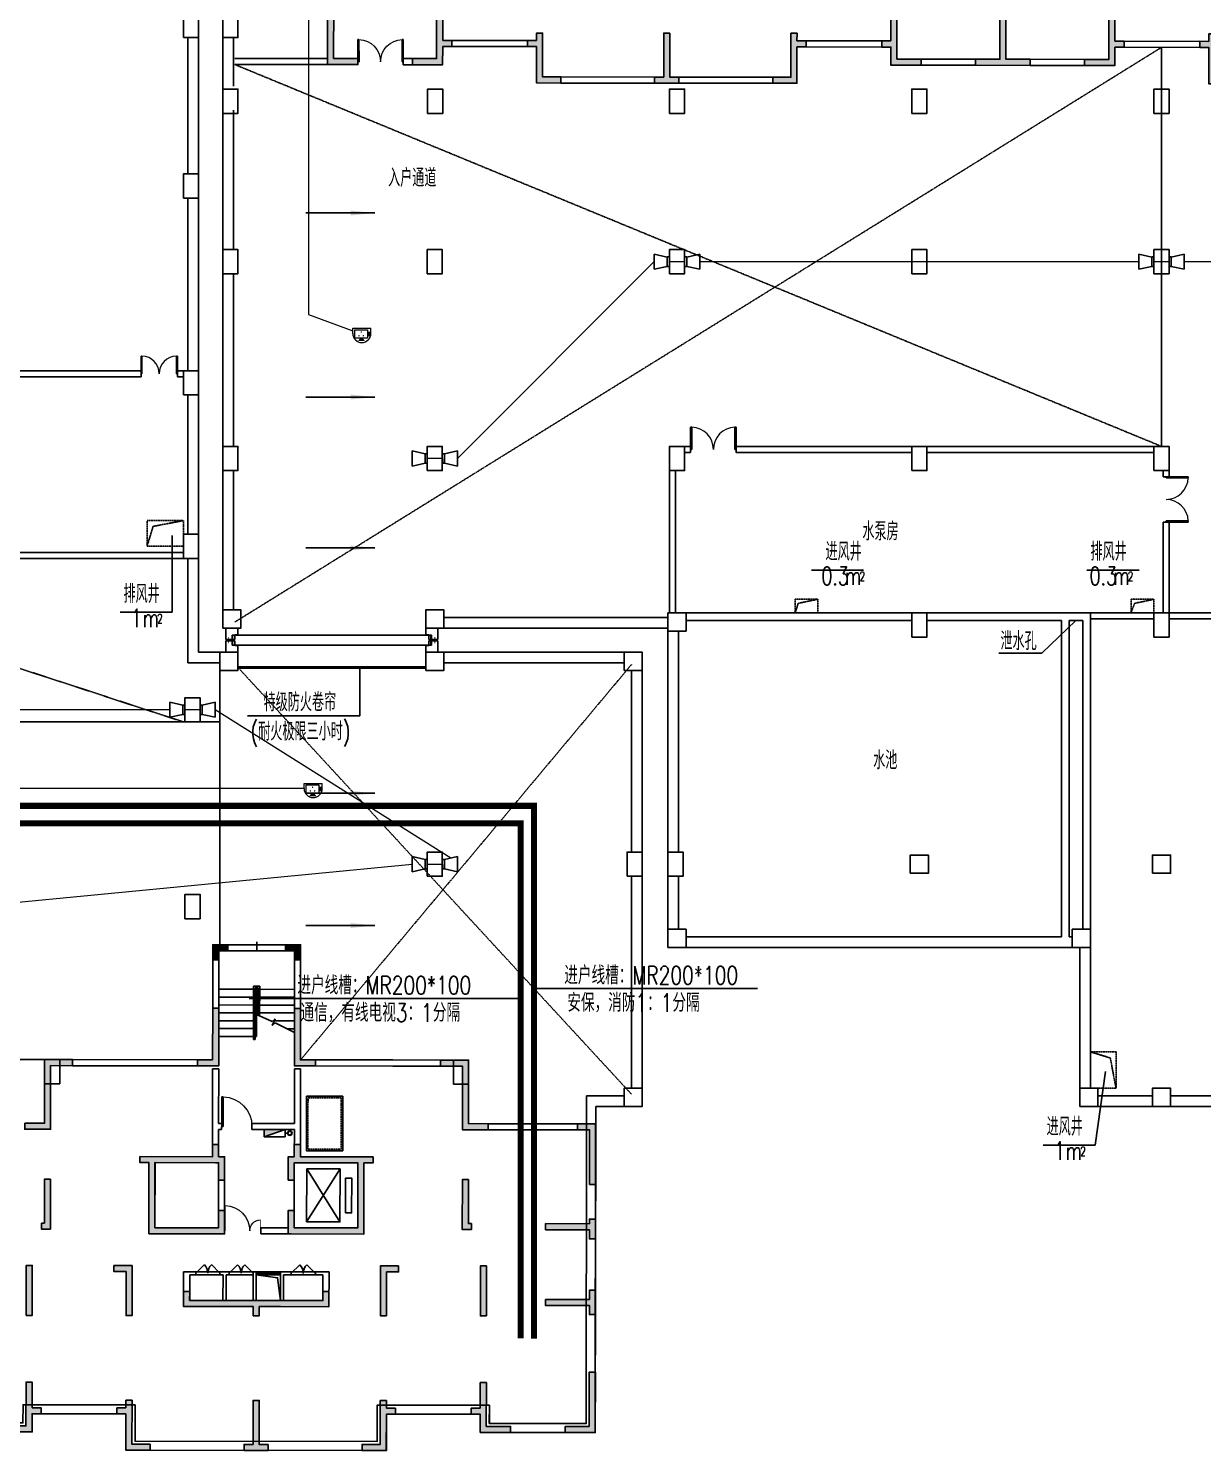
# Model space of a CAD drawing. Extents: x -781653 to 929899, y -295171 to 30012.
# Drawn here: x 249536 to 288308, y -231471 to -184501 of the extents above; entities that cross this region are included whole.
import ezdxf
from ezdxf.enums import TextEntityAlignment as Align

# ---------------------------------------------------------------- set-up
doc = ezdxf.new("R2010")
doc.units = 0
doc.header["$LTSCALE"] = 10
doc.header["$MEASUREMENT"] = 0
for name, pattern in [('BORDER', [1.75, 0.5, -0.25, 0.5, -0.25, 0, -0.25]), ('DASH', [0.35, 0.25, -0.1]), ('DASHED', [0.75, 0.5, -0.25])]:
    doc.linetypes.add(name, pattern=pattern)
doc.layers.get('0').update_dxf_attribs({"linetype": 'CONTINUOUS'})
for name, color, linetype in [('A-STAIRS', 9, 'CONTINUOUS'), ('COLUMN', 1, 'CONTINUOUS'), ('DIM_ELEV', 3, 'CONTINUOUS'), ('DIM_SYMB', 3, 'CONTINUOUS'), ('HT-TEXT', 7, 'CONTINUOUS'), ('JPS-X', 1, 'BORDER'), ('JPS-XHS', 7, 'CONTINUOUS'), ('LVTRY', 6, 'CONTINUOUS'), ('RD-equip', 3, 'CONTINUOUS'), ('RD-text', 4, 'CONTINUOUS'), ('solid', 252, 'CONTINUOUS'), ('STAIR', 9, 'CONTINUOUS'), ('TEXT', 7, 'CONTINUOUS'), ('wall', 8, 'CONTINUOUS'), ('wall-jg', 7, 'CONTINUOUS'), ('WINDOW', 4, 'CONTINUOUS'), ('结构墙', 1, 'CONTINUOUS')]:
    doc.layers.add(name, color=color, linetype=linetype)
doc.layers.add('RD-line', color=2, linetype='CONTINUOUS', lineweight=0)
doc.styles.add('_TEL_DIM', font='SIMPLEX', dxfattribs={"width": 0.8, "height": 3.5, "bigfont": 'HZTXT'})
doc.styles.add('FS2', font='tjromans.shx', dxfattribs={"width": 0.8, "bigfont": 'tjhztxt.shx'})
doc.linetypes.add('BRA', pattern='A,2.8,-0.1,["B",_TEL_DIM,S=0.07,R=0,X=0,Y=-0.12],-0.25', length=3.15)
doc.linetypes.add('CCTV', pattern='A,2.8,-0.1,["V",_TEL_DIM,S=0.07,R=0,X=0,Y=-0.12],-0.25', length=3.15)

# ---------------------------------------------------------------- blocks, each defined once
blk = doc.blocks.new('$DorLib2D$00000002')
for p, q in [((-0.5, 0), (-0.5, 0.4875)), ((-0.475, 0.4875), (-0.5, 0.4875)), ((-0.475, 0), (-0.475, 0.4875)), ((0.475, 0), (0.475, 0.4875)), ((0.475, 0.4875), (0.5, 0.4875)), ((0.5, 0), (0.5, 0.4875)), ((-0.5, 0), (-0.475, 0)), ((0.5, 0), (0.475, 0))]:
    blk.add_line(p, q)
at = {"lineweight": 13}
for centre, start, end in [((-0.4875, 0), 0, 88.53072), ((0.4875, 0), 91.46928, 180)]:
    blk.add_arc(centre, 0.4875, start, end, dxfattribs=at)
blk = doc.blocks.new('DXHS')
at = {"layer": 'JPS-XHS'}
blk.add_hatch(color=256, dxfattribs=at).paths.add_polyline_path([(-350, 240), (-350, 0), (350, 0)])
at = {"layer": 'JPS-XHS', "linetype": 'Continuous'}
for p, q in [((-350, 240), (-350, 0)), ((-350, 240), (350, 240)), ((-350, 0), (350, 0)), ((350, 240), (350, 0))]:
    blk.add_line(p, q, dxfattribs=at)
at = {"layer": 'JPS-XHS'}
blk.add_line((-350, 240), (350, 0), dxfattribs=at)
blk = doc.blocks.new('FF')
at = {"linetype": 'Continuous'}
for radius in [75, 60]:
    blk.add_circle((0, 0), radius, dxfattribs=at)
blk = doc.blocks.new('$DorLib2D$00000001')
for p, q in [((0.45, 0.975), (0.5, 0.975)), ((0.45, 0), (0.45, 0.975)), ((0.5, 0), (0.5, 0.975)), ((0.5, 0), (0.45, 0))]:
    blk.add_line(p, q)
at = {"lineweight": 13}
blk.add_arc((0.475, 0), 0.975, 91.4693, 180, dxfattribs=at)
blk = doc.blocks.new('$DorLib2D$00000116')
at = {"color": 0}
for p, q in [((-0.5, 0), (-0.146, 0.354)), ((0.5, 0), (0.146, 0.354))]:
    blk.add_line(p, q, dxfattribs=at)
for centre, start, end in [((-0.5, 0), 0, 45), ((0.5, 0), 135, 180)]:
    blk.add_arc(centre, 0.5, start, end, dxfattribs=at)
blk = doc.blocks.new('$WINLIB2D$00000001')
for p, q in [((-0.5, 0.5), (0.5, 0.5)), ((-0.5, 0.5), (-0.5, -0.5)), ((0.5, 0.167), (-0.5, 0.167)), ((0.5, -0.5), (0.5, 0.5)), ((0.5, -0.167), (-0.5, -0.167)), ((-0.5, -0.5), (0.5, -0.5))]:
    blk.add_line(p, q)
blk = doc.blocks.new('$DorLib2D$00000025')
at = {"const_width": 0.02}
for points in [[(0.481, -0.001), (0.481, 0.691)], [(-0.481, 0.001), (-0.481, 0.308)]]:
    blk.add_lwpolyline(points, dxfattribs=at)
at = {"lineweight": 13}
for centre, radius, start, end in [((0.505, -0.002), 0.699, 91.9397, 179.7238), ((-0.501, 0.003), 0.307, 359.7899, 85.7508)]:
    blk.add_arc(centre, radius, start, end, dxfattribs=at)
blk = doc.blocks.new('A$C792B4C8B')
at = {"layer": 'solid'}
for points in [[(10700, 9500), (10700, 8925), (10900, 8925), (10900, 9700), (10700, 9700), (10700, 10100), (10500, 10100), (10500, 9700), (8100, 9700), (8100, 9500), (8400, 9500), (8400, 7150), (10900, 7150), (10900, 7925), (10700, 7925), (10700, 7350), (8600, 7350), (8600, 9500)], [(33100, 9700), (32900, 9700), (32900, 10100), (32700, 10100), (32700, 9700), (30300, 9700), (30300, 9500), (30600, 9500), (30600, 7150), (33100, 7150), (33100, 7925), (32900, 7925), (32900, 7350), (30800, 7350), (30800, 9500), (32900, 9500), (32900, 8925), (33100, 8925)], [(35400, 8925), (35400, 9500), (37500, 9500), (37500, 7350), (35400, 7350), (35400, 7925), (35200, 7925), (35200, 7150), (37700, 7150), (37700, 9500), (38000, 9500), (38000, 9700), (35600, 9700), (35600, 10100), (35400, 10100), (35400, 9700), (35200, 9700), (35200, 8925)], [(9750, 4950), (9750, 5250), (9550, 5250), (9550, 4750), (11850, 4750), (11850, 4450), (12050, 4450), (12050, 4750), (14350, 4750), (14350, 5250), (14150, 5250), (14150, 4950)], [(36550, 5250), (36350, 5250), (36350, 4950), (31950, 4950), (31950, 5250), (31750, 5250), (31750, 4750), (34050, 4750), (34050, 4450), (34250, 4450), (34250, 4750), (36550, 4750)]]:
    blk.add_hatch(color=8, dxfattribs=at).paths.add_polyline_path(points)
at = {"layer": 'DIM_SYMB', "color": 8}
for points in [[(12600, 13670, 0, 0, 0), (12600, 15593, 0, 0, 0), (11300, 15593, 0, 0, 0), (11300, 14750, 80, 0, 0), (11300, 14450, 0, 0, 0)], [(33500, 13670, 0, 0, 0), (33500, 15593, 0, 0, 0), (34800, 15593, 0, 0, 0), (34800, 14750, 80, 0, 0), (34800, 14450, 0, 0, 0)]]:
    blk.add_lwpolyline(points, format="xyseb", dxfattribs=at)
at = {"layer": 'JPS-X', "color": 8, "const_width": 50}
for points in [[(10925, 10480), (11000, 10480)], [(35175, 10480), (35100, 10480)]]:
    blk.add_lwpolyline(points, dxfattribs=at)
at = {"layer": 'LVTRY', "color": 8}
for points in [[(11150, 4950), (11248, 5706), (11950, 5800)], [(34950, 4950), (34852, 5706), (34150, 5800)]]:
    blk.add_lwpolyline(points, dxfattribs=at)
at = {"layer": 'solid', "color": 8}
blk.add_line((34150, 16500), (34150, 16800), dxfattribs=at)
at = {"layer": 'STAIR', "color": 8}
for p, q in [((11850, 15230), (10700, 15230)), ((11850, 15330), (11850, 14352)), ((12050, 15330), (11850, 15330)), ((11900, 15280), (11900, 14374)), ((12000, 15280), (11900, 15280)), ((11950, 15230), (11900, 15230)), ((11950, 15230), (11950, 14397)), ((11950, 15230), (12000, 15230)), ((11950, 15230), (11950, 13670)), ((12000, 15280), (12000, 13570)), ((12050, 15330), (12050, 13570)), ((12050, 15230), (13200, 15230)), ((34050, 15230), (32900, 15230)), ((34050, 15330), (34050, 13570)), ((34050, 15330), (34250, 15330)), ((34100, 15280), (34200, 15280)), ((34100, 15280), (34100, 13570)), ((34150, 15230), (34100, 15230)), ((34150, 15230), (34150, 13670)), ((34150, 15230), (34200, 15230)), ((34150, 15230), (34150, 14397)), ((34200, 15280), (34200, 14374)), ((34250, 15330), (34250, 14352)), ((34250, 15230), (35400, 15230)), ((11850, 14970), (10700, 14970)), ((11850, 14710), (10700, 14710)), ((11950, 14970), (11900, 14970)), ((11950, 14710), (11900, 14710)), ((11950, 14970), (12000, 14970)), ((11950, 14710), (12000, 14710)), ((12050, 14970), (13200, 14970)), ((12050, 14710), (13200, 14710)), ((34050, 14970), (32900, 14970)), ((34050, 14710), (32900, 14710)), ((34150, 14970), (34100, 14970)), ((34150, 14710), (34100, 14710)), ((34150, 14970), (34200, 14970)), ((34150, 14710), (34200, 14710)), ((34250, 14970), (35400, 14970)), ((34250, 14710), (35400, 14710)), ((11850, 14450), (10700, 14450)), ((11363, 14190), (10700, 14190)), ((10700, 13804), (11332, 14119)), ((11332, 14119), (11438, 14037)), ((11333, 14253), (11439, 14172)), ((11438, 14037), (11333, 14253)), ((11439, 14172), (11950, 14397)), ((11950, 14450), (11900, 14450)), ((11950, 14450), (12000, 14450)), ((11950, 14190), (12000, 14190)), ((12050, 14450), (13200, 14450)), ((12050, 14190), (13200, 14190)), ((34050, 14450), (32900, 14450)), ((34050, 14190), (32900, 14190)), ((34150, 14450), (34100, 14450)), ((34150, 14190), (34100, 14190)), ((34150, 14450), (34200, 14450)), ((34661, 14172), (34150, 14397)), ((34250, 14450), (35400, 14450)), ((34767, 14253), (34661, 14172)), ((34662, 14037), (34767, 14253)), ((34768, 14119), (34662, 14037)), ((34737, 14190), (35400, 14190)), ((35400, 13804), (34768, 14119)), ((10953, 13930), (10700, 13930)), ((11950, 13930), (12000, 13930)), ((11950, 13670), (12000, 13670)), ((12050, 13930), (13200, 13930)), ((12050, 13670), (13200, 13670)), ((34050, 13930), (32900, 13930)), ((34050, 13670), (32900, 13670)), ((34150, 13930), (34100, 13930)), ((34150, 13670), (34100, 13670)), ((35147, 13930), (35400, 13930)), ((12000, 13570), (12050, 13570)), ((34100, 13570), (34050, 13570)), ((9140, 7550), (10290, 9300)), ((9140, 9300), (10290, 7550)), ((10700, 8925), (10700, 7925)), ((35400, 8925), (35400, 7925)), ((36910, 7550), (35810, 9300)), ((36910, 9300), (35810, 7550)), ((10800, 5900), (10000, 5900)), ((10000, 5800), (10800, 5800)), ((12850, 5900), (12050, 5900)), ((12050, 5800), (12850, 5800)), ((13950, 5900), (13150, 5900)), ((13150, 5800), (13950, 5800)), ((32950, 5900), (32150, 5900)), ((32150, 5800), (32950, 5800)), ((33250, 5900), (34050, 5900)), ((33250, 5800), (34050, 5800)), ((36100, 5900), (35300, 5900)), ((35300, 5800), (36100, 5800))]:
    blk.add_line(p, q, dxfattribs=at)
for points in [[(10300, 11700), (9100, 11700), (9100, 9900), (10300, 9900)], [(35800, 11700), (37000, 11700), (37000, 9900), (35800, 9900)], [(8940, 7850), (8940, 9000), (8740, 9000), (8740, 7850)], [(10290, 7550), (10290, 9300), (9140, 9300), (9140, 7550)], [(35810, 7550), (35810, 9300), (36910, 9300), (36910, 7550)], [(37096, 7850), (37096, 9000), (37296, 9000), (37296, 7850)]]:
    blk.add_lwpolyline(points, close=True, dxfattribs=at)
at = {"layer": 'STAIR', "color": 8, "linetype": 'DASH'}
for points in [[(10250, 11650), (9150, 11650), (9150, 9950), (10250, 9950)], [(35850, 11650), (36950, 11650), (36950, 9950), (35850, 9950)]]:
    blk.add_lwpolyline(points, close=True, dxfattribs=at)
at = {"layer": 'wall', "color": 8}
for p, q in [((10500, 12600), (10500, 10700)), ((10700, 12600), (10500, 12600)), ((10700, 12600), (10700, 10800)), ((13200, 10800), (13200, 12600)), ((13200, 12600), (13400, 12600)), ((13400, 10700), (13400, 12600)), ((32700, 10700), (32700, 12600)), ((32700, 12600), (32900, 12600)), ((32900, 10800), (32900, 12600)), ((35400, 12600), (35400, 10800)), ((35600, 12600), (35400, 12600)), ((35600, 12600), (35600, 10700)), ((10500, 10700), (10500, 9700)), ((12100, 10800), (10700, 10800)), ((10700, 10600), (12100, 10600)), ((10700, 10600), (10700, 9700)), ((12100, 10600), (12100, 10800)), ((13200, 10800), (13100, 10800)), ((13100, 10800), (13100, 10600)), ((13100, 10600), (13200, 10600)), ((13200, 9700), (13200, 10600)), ((13400, 9700), (13400, 10700)), ((32700, 9700), (32700, 10700)), ((33000, 10800), (32900, 10800)), ((32900, 9700), (32900, 10600)), ((32900, 10600), (33000, 10600)), ((33000, 10600), (33000, 10800)), ((35400, 10800), (34000, 10800)), ((34000, 10800), (34000, 10600)), ((34000, 10600), (35400, 10600)), ((35400, 10600), (35400, 9700)), ((35600, 10700), (35600, 9700)), ((8500, 9700), (8100, 9700)), ((8100, 9500), (8100, 9700)), ((8400, 9500), (8100, 9500)), ((8400, 9500), (8400, 7150)), ((10500, 9700), (8500, 9700)), ((8600, 9500), (8600, 7350)), ((10600, 9500), (8600, 9500)), ((10700, 9500), (10600, 9500)), ((10900, 9700), (10700, 9700)), ((10700, 9500), (10700, 8925)), ((10900, 8925), (10900, 9700)), ((13000, 9700), (13000, 7350)), ((13000, 9700), (13200, 9700)), ((13200, 9500), (13200, 7350)), ((13200, 9500), (13300, 9500)), ((13300, 9500), (15300, 9500)), ((13400, 9700), (15400, 9700)), ((15300, 7350), (15300, 9500)), ((15400, 9700), (15800, 9700)), ((15500, 9500), (15800, 9500)), ((15500, 7150), (15500, 9500)), ((15800, 9700), (15800, 9500)), ((32700, 9700), (30700, 9700)), ((32800, 9500), (30800, 9500)), ((32900, 9500), (32800, 9500)), ((33100, 9700), (32900, 9700)), ((32900, 9500), (32900, 7350)), ((33100, 9700), (33100, 7350)), ((35200, 9700), (35200, 8925)), ((35200, 9700), (35400, 9700)), ((35400, 8925), (35400, 9500)), ((35400, 9500), (35500, 9500)), ((35500, 9500), (37500, 9500)), ((35600, 9700), (37600, 9700)), ((37500, 9500), (37500, 7350)), ((37600, 9700), (38000, 9700)), ((37700, 9500), (38000, 9500)), ((37700, 9500), (37700, 7150)), ((38000, 9700), (38000, 9500)), ((10700, 8925), (10900, 8925)), ((35200, 8925), (35400, 8925)), ((10900, 7925), (10700, 7925)), ((10700, 7925), (10700, 7350)), ((10900, 7350), (10900, 7925)), ((35400, 7925), (35200, 7925)), ((35200, 7925), (35200, 7350)), ((35400, 7350), (35400, 7925)), ((8400, 7150), (10800, 7150)), ((8600, 7350), (10700, 7350)), ((10800, 7150), (11800, 7150)), ((11800, 7350), (10900, 7350)), ((11800, 7150), (11800, 7350)), ((13000, 7350), (13000, 7150)), ((13000, 7150), (13100, 7150)), ((13100, 7150), (15500, 7150)), ((13200, 7350), (15300, 7350)), ((33000, 7150), (30600, 7150)), ((32900, 7350), (30800, 7350)), ((33000, 7150), (33100, 7150)), ((33100, 7150), (33100, 7350)), ((35200, 7350), (34300, 7350)), ((34300, 7350), (34300, 7150)), ((34300, 7150), (35300, 7150)), ((37700, 7150), (35300, 7150)), ((37500, 7350), (35400, 7350)), ((10000, 5900), (9550, 5900)), ((9550, 5900), (9550, 4850)), ((9750, 5800), (10000, 5800)), ((9750, 5800), (9750, 4950)), ((10000, 5800), (10000, 5900)), ((11150, 5900), (10800, 5900)), ((10800, 5900), (10800, 5800)), ((10800, 5800), (11050, 5800)), ((11050, 5800), (11050, 4950)), ((11150, 5800), (11150, 5900)), ((11150, 5800), (11150, 4950)), ((12050, 5900), (11950, 5900)), ((11950, 5900), (11950, 5800)), ((11950, 5800), (11950, 4950)), ((12050, 5800), (12050, 5900)), ((12050, 5800), (12050, 4950)), ((13050, 5900), (12850, 5900)), ((12850, 5900), (12850, 5800)), ((12850, 5800), (12950, 5800)), ((12950, 5800), (12950, 4950)), ((13150, 5900), (13050, 5900)), ((13050, 5800), (13150, 5800)), ((13050, 5800), (13050, 4950)), ((13150, 5800), (13150, 5900)), ((14350, 5900), (13950, 5900)), ((13950, 5900), (13950, 5800)), ((13950, 5800), (14150, 5800)), ((14150, 5800), (14150, 4950)), ((14350, 5900), (14350, 4950)), ((31750, 5900), (31750, 4750)), ((32150, 5900), (31750, 5900)), ((31950, 5800), (31950, 4950)), ((31950, 5800), (32150, 5800)), ((32150, 5800), (32150, 5900)), ((33050, 5900), (32950, 5900)), ((32950, 5900), (32950, 5800)), ((32950, 5800), (33050, 5800)), ((33250, 5900), (33050, 5900)), ((33050, 5800), (33050, 4950)), ((33150, 5800), (33250, 5800)), ((33150, 5800), (33150, 4950)), ((33250, 5800), (33250, 5900)), ((34050, 5900), (34050, 5800)), ((34150, 5900), (34050, 5900)), ((34050, 5800), (34050, 4950)), ((34150, 5800), (34150, 5900)), ((34150, 5800), (34150, 4950)), ((34950, 5900), (34950, 5800)), ((35300, 5900), (34950, 5900)), ((34950, 5800), (34950, 4950)), ((35050, 5800), (35050, 4950)), ((35050, 5800), (35300, 5800)), ((35300, 5800), (35300, 5900)), ((36550, 5900), (36100, 5900)), ((36100, 5900), (36100, 5800)), ((36100, 5800), (36350, 5800)), ((36350, 5800), (36350, 4950)), ((36550, 5900), (36550, 4750)), ((9750, 4950), (11050, 4950)), ((9750, 4750), (11150, 4750)), ((11150, 4950), (11950, 4950)), ((11150, 4750), (11850, 4750)), ((11850, 4450), (11850, 4750)), ((11950, 4950), (11950, 4950)), ((12050, 4950), (12950, 4950)), ((12050, 4750), (13050, 4750)), ((12050, 4750), (12050, 4750)), ((12050, 4450), (12050, 4750)), ((13050, 4950), (14150, 4950)), ((13050, 4750), (14250, 4750)), ((33050, 4750), (31750, 4750)), ((33050, 4950), (31950, 4950)), ((34050, 4750), (33050, 4750)), ((34050, 4950), (33150, 4950)), ((34050, 4450), (34050, 4750)), ((34050, 4750), (34050, 4750)), ((34950, 4950), (34150, 4950)), ((34150, 4950), (34150, 4950)), ((34950, 4750), (34250, 4750)), ((34250, 4450), (34250, 4750)), ((36550, 4750), (34950, 4750)), ((36350, 4950), (35050, 4950)), ((11850, 4450), (12050, 4450)), ((34050, 4450), (34250, 4450))]:
    blk.add_line(p, q, dxfattribs=at)
at = {"layer": 'wall-jg', "color": 8}
for p, q in [((10900, 8925), (10700, 8925)), ((35200, 8925), (35400, 8925))]:
    blk.add_line(p, q, dxfattribs=at)
for points in [[(10900, 8925), (10900, 9700), (10700, 9700), (10700, 10100), (10500, 10100), (10500, 9700), (8100, 9700), (8100, 9500), (8400, 9500), (8400, 7150), (10900, 7150), (10900, 7925), (10700, 7925), (10700, 7350), (8600, 7350), (8600, 9500), (10700, 9500), (10700, 8925)], [(32900, 8925), (33100, 8925), (33100, 9700), (32900, 9700), (32900, 10100), (32700, 10100), (32700, 9700), (30300, 9700), (30300, 9500), (30600, 9500), (30600, 7150), (33100, 7150), (33100, 7925), (32900, 7925), (32900, 7350), (30800, 7350), (30800, 9500), (32900, 9500), (32900, 8925)], [(35200, 8925), (35200, 9700), (35400, 9700), (35400, 10100), (35600, 10100), (35600, 9700), (38000, 9700), (38000, 9500), (37700, 9500), (37700, 7150), (35200, 7150), (35200, 7925), (35400, 7925), (35400, 7350), (37500, 7350), (37500, 9500), (35400, 9500), (35400, 8925)], [(14350, 5250), (14350, 4750), (12050, 4750), (12050, 4450), (11850, 4450), (11850, 4750), (9550, 4750), (9550, 5250), (9750, 5250), (9750, 4950), (14150, 4950), (14150, 5250), (14350, 5250)], [(31750, 5250), (31750, 4750), (34050, 4750), (34050, 4450), (34250, 4450), (34250, 4750), (36550, 4750), (36550, 5250), (36350, 5250), (36350, 4950), (31950, 4950), (31950, 5250), (31750, 5250)]]:
    blk.add_lwpolyline(points, dxfattribs=at)
at = {"layer": 'WINDOW', "color": 8, "linetype": 'DASH'}
for p, q in [((10900, 8925), (10700, 8925)), ((35400, 8925), (35200, 8925)), ((10700, 7925), (10900, 7925)), ((35200, 7925), (35400, 7925))]:
    blk.add_line(p, q, dxfattribs=at)
at = {"layer": 'JPS-X', "color": 8, "xscale": -1}
blk.add_blockref('FF', (10850, 10480), dxfattribs=at)
at = {"layer": 'JPS-X', "color": 8}
blk.add_blockref('FF', (35250, 10480), dxfattribs=at)
at = {"layer": 'JPS-XHS', "color": 8, "rotation": 179.9999999999999}
blk.add_blockref('DXHS', (11350, 10600), dxfattribs=at)
at = {"layer": 'JPS-XHS', "color": 8, "xscale": -0.9999999999999996, "rotation": 179.9999999999999}
blk.add_blockref('DXHS', (34750, 10600), dxfattribs=at)
at = {"layer": 'WINDOW', "color": 8}
for name, p, xscale, yscale, zscale in [('$DorLib2D$00000001', (12600, 10700), 1000, 1000, 1000), ('$DorLib2D$00000001', (33500, 10700), -1000, 1000, 1000), ('$DorLib2D$00000025', (12400, 7250), 1199.999999999999, 1199.999999999999, 1200), ('$DorLib2D$00000025', (33700, 7250), -1199.999999999999, 1199.999999999999, 1200), ('$DorLib2D$00000116', (12450, 5850), -800, 800, -800), ('$DorLib2D$00000116', (13550, 5850), 800, 800, 800), ('$DorLib2D$00000116', (32550, 5850), -800, 800, 800), ('$DorLib2D$00000116', (33650, 5850), 800, 800, -800)]:
    blk.add_blockref(name, p, dxfattribs=dict(at, xscale=xscale, yscale=yscale, zscale=zscale))
at = {"layer": 'WINDOW', "color": 8, "zscale": 800}
for name, p, xscale, yscale, rotation in [('$DorLib2D$00000116', (10400, 5850), 800, 800, 359.9999999999978), ('$DorLib2D$00000116', (35700, 5850), -799.9999999999998, 799.9999999999998, 2.086435919653364e-12), ('$WINLIB2D$00000001', (11550, 5850), -799.9999999999998, 99.99999999999997, 179.9999999999999), ('$WINLIB2D$00000001', (34550, 5850), 799.9999999999998, 99.99999999999997, 179.9999999999999)]:
    blk.add_blockref(name, p, dxfattribs=dict(at, xscale=xscale, yscale=yscale, rotation=rotation))
blk = doc.blocks.new('A$C0A254713')
at = {"layer": 'solid'}
h = blk.add_hatch(color=256, dxfattribs=at)
h.paths.add_polyline_path([(-9525, 19426), (-9625, 19426), (-9625, 19326), (-9525, 19326)])
h.paths.add_polyline_path([(-9125, 19426), (-9525, 19426), (-9525, 19326), (-9125, 19326)])
h.paths.add_polyline_path([(-9125, 19326), (-9525, 19326), (-9525, 18926), (-9425, 18926), (-9425, 19226), (-9125, 19226)])
h.paths.add_polyline_path([(-9525, 19326), (-9625, 19326), (-9625, 18926), (-9525, 18926)])
h = blk.add_hatch(color=256, dxfattribs=at)
h.paths.add_polyline_path([(-6825, 19426), (-6725, 19426), (-6725, 19326), (-6825, 19326)])
h.paths.add_polyline_path([(-7225, 19426), (-6825, 19426), (-6825, 19326), (-7225, 19326)])
h.paths.add_polyline_path([(-7225, 19326), (-6825, 19326), (-6825, 18926), (-6925, 18926), (-6925, 19226), (-7225, 19226)])
h.paths.add_polyline_path([(-6825, 19326), (-6725, 19326), (-6725, 18926), (-6825, 18926)])
for points in [[(-9625, 15626), (-9625, 17326), (-9425, 17326), (-9425, 17126), (-9425, 15426), (-10125, 15426), (-10125, 15626)], [(-6925, 15426), (-6925, 17126), (-6925, 17326), (-6725, 17326), (-6725, 15626), (-6225, 15626), (-6225, 15426)], [(-14250, 15626), (-14250, 15426), (-14975, 15426), (-14975, 13326), (-15825, 13326), (-15825, 13526), (-15175, 13526), (-15175, 15626)], [(-1175, 15626), (-1175, 13526), (-525, 13526), (-525, 13326), (-1375, 13326), (-1375, 15426), (-2100, 15426), (-2100, 15626)], [(3025, 13526), (3025, 11526), (2825, 11526), (2825, 13326), (2425, 13326), (2425, 13526)], [(-9425, 12426), (-9425, 12826), (-9625, 12826), (-9625, 12426), (-12025, 12426), (-12025, 12226), (-11725, 12226), (-11725, 9876), (-9225, 9876), (-9225, 10651), (-9425, 10651), (-9425, 10076), (-11525, 10076), (-11525, 12226), (-9425, 12226), (-9425, 11651), (-9225, 11651), (-9225, 12426)], [(-6725, 12426), (-6725, 12826), (-6925, 12826), (-6925, 12426), (-7125, 12426), (-7125, 11651), (-6925, 11651), (-6925, 12226), (-4825, 12226), (-4825, 10076), (-6925, 10076), (-6925, 10651), (-7125, 10651), (-7125, 9876), (-4625, 9876), (-4625, 12226), (-4325, 12226), (-4325, 12426)], [(-15275, 10026), (-15275, 10226), (-15175, 10226), (-15175, 11676), (-14975, 11676), (-14975, 10026)], [(-1375, 10026), (-1375, 11676), (-1175, 11676), (-1175, 10226), (-1075, 10226), (-1075, 10026)], [(1375, 10026), (1375, 10226), (2825, 10226), (2825, 10376), (3025, 10376), (3025, 9726), (2825, 9726), (2825, 10026)], [(-15575, 7176), (-15775, 7176), (-15775, 8826), (-15575, 8826)], [(-12875, 8626), (-12875, 8826), (-12275, 8826), (-12275, 7176), (-12475, 7176), (-12475, 8626)], [(-4075, 8826), (-3475, 8826), (-3475, 8626), (-3875, 8626), (-3875, 7176), (-4075, 7176)], [(-775, 8826), (-575, 8826), (-575, 7176), (-775, 7176)], [(1375, 7526), (1375, 7726), (2825, 7726), (2825, 8026), (3025, 8026), (3025, 7226), (2825, 7226), (2825, 7526)], [(-5975, 7676), (-5975, 7976), (-5775, 7976), (-5775, 7476), (-8075, 7476), (-8075, 7176), (-8275, 7176), (-8275, 7476), (-10575, 7476), (-10575, 7976), (-10375, 7976), (-10375, 7676)], [(-40575, 3326), (-40575, 3526), (-41375, 3526), (-41375, 5326), (-41575, 5326), (-41575, 3326)], [(-19175, 3326), (-18375, 3326), (-18375, 3526), (-19175, 3526), (-19175, 5326), (-19375, 5326), (-19375, 3526), (-20175, 3526), (-20175, 3326)], [(2025, 3326), (2025, 3526), (2825, 3526), (2825, 5326), (3025, 5326), (3025, 3326)], [(-38775, 3526), (-38775, 3326), (-37775, 3326), (-37775, 3926), (-37475, 3926), (-37475, 4126), (-37775, 4126), (-37775, 4976), (-37975, 4976), (-37975, 3526)], [(-22975, 4126), (-23275, 4126), (-23275, 3926), (-22975, 3926), (-22975, 3326), (-21975, 3326), (-21975, 3526), (-22775, 3526), (-22775, 4976), (-22975, 4976)], [(-15575, 4126), (-15275, 4126), (-15275, 3926), (-15575, 3926), (-15575, 3326), (-16575, 3326), (-16575, 3526), (-15775, 3526), (-15775, 4976), (-15575, 4976)], [(225, 3526), (225, 3326), (-775, 3326), (-775, 3926), (-1075, 3926), (-1075, 4126), (-775, 4126), (-775, 4976), (-575, 4976), (-575, 3526)], [(-34675, 3926), (-34675, 2726), (-33875, 2726), (-33875, 2926), (-34475, 2926), (-34475, 4376), (-34675, 4376), (-34675, 4126), (-34975, 4126), (-34975, 3926)], [(-30475, 2926), (-30775, 2926), (-30775, 2726), (-29975, 2726), (-29975, 2926), (-30275, 2926), (-30275, 4376), (-30475, 4376)], [(-26075, 3926), (-25775, 3926), (-25775, 4126), (-26075, 4126), (-26075, 4376), (-26275, 4376), (-26275, 2926), (-26875, 2926), (-26875, 2726), (-26075, 2726)], [(-12475, 3926), (-12775, 3926), (-12775, 4126), (-12475, 4126), (-12475, 4376), (-12275, 4376), (-12275, 2926), (-11675, 2926), (-11675, 2726), (-12475, 2726)], [(-8075, 2926), (-7775, 2926), (-7775, 2726), (-8575, 2726), (-8575, 2926), (-8275, 2926), (-8275, 4376), (-8075, 4376)], [(-3875, 3926), (-3875, 2726), (-4675, 2726), (-4675, 2926), (-4075, 2926), (-4075, 4376), (-3875, 4376), (-3875, 4126), (-3575, 4126), (-3575, 3926)]]:
    blk.add_hatch(color=256, dxfattribs=at).paths.add_polyline_path(points)
at = {"layer": 'wall-jg'}
blk.add_line((-7125, 11651), (-6925, 11651), dxfattribs=at)
for points in [[(-9625, 18926), (-9425, 18926), (-9425, 19226), (-9125, 19226), (-9125, 19426), (-9625, 19426), (-9625, 18926)], [(-6725, 18926), (-6925, 18926), (-6925, 19226), (-7225, 19226), (-7225, 19426), (-6725, 19426), (-6725, 18926)], [(-10125, 15626), (-10125, 15426), (-9425, 15426), (-9425, 17126), (-9425, 17126), (-9425, 17326), (-9625, 17326), (-9625, 15626), (-10125, 15626)], [(-6225, 15626), (-6225, 15426), (-6925, 15426), (-6925, 17126), (-6925, 17126), (-6925, 17326), (-6725, 17326), (-6725, 15626), (-6225, 15626)], [(-15825, 13526), (-15825, 13326), (-14975, 13326), (-14975, 15426), (-14250, 15426), (-14250, 15626), (-15175, 15626), (-15175, 13526), (-15825, 13526)], [(-525, 13526), (-525, 13326), (-1375, 13326), (-1375, 15426), (-2100, 15426), (-2100, 15626), (-1175, 15626), (-1175, 13526), (-525, 13526)], [(-9425, 11651), (-9225, 11651), (-9225, 12426), (-9425, 12426), (-9425, 12826), (-9625, 12826), (-9625, 12426), (-12025, 12426), (-12025, 12226), (-11725, 12226), (-11725, 9876), (-9225, 9876), (-9225, 10651), (-9425, 10651), (-9425, 10076), (-11525, 10076), (-11525, 12226), (-9425, 12226), (-9425, 11651)], [(-7125, 11651), (-7125, 12426), (-6925, 12426), (-6925, 12826), (-6725, 12826), (-6725, 12426), (-4325, 12426), (-4325, 12226), (-4625, 12226), (-4625, 9876), (-7125, 9876), (-7125, 10651), (-6925, 10651), (-6925, 10076), (-4825, 10076), (-4825, 12226), (-6925, 12226), (-6925, 11651)], [(-15275, 10226), (-15275, 10026), (-14975, 10026), (-14975, 11676), (-15175, 11676), (-15175, 10226), (-15275, 10226)], [(-1075, 10226), (-1075, 10026), (-1375, 10026), (-1375, 11676), (-1175, 11676), (-1175, 10226), (-1075, 10226)], [(-15775, 7176), (-15575, 7176), (-15575, 8826), (-15775, 8826), (-15775, 7176)], [(-575, 7176), (-775, 7176), (-775, 8826), (-575, 8826), (-575, 7176)], [(1375, 7726), (2825, 7726), (2825, 8026), (3025, 8026), (3025, 7226), (2825, 7226), (2825, 7526), (1375, 7526), (1375, 7726)], [(-10575, 7976), (-10575, 7476), (-8275, 7476), (-8275, 7176), (-8075, 7176), (-8075, 7476), (-5775, 7476), (-5775, 7976), (-5975, 7976), (-5975, 7676), (-10375, 7676), (-10375, 7976), (-10575, 7976)], [(-20175, 3326), (-18375, 3326), (-18375, 3526), (-19175, 3526), (-19175, 5326), (-19375, 5326), (-19375, 3526), (-20175, 3526), (-20175, 3326), (-20175, 3326)], [(-37775, 4126), (-37775, 4976), (-37975, 4976), (-37975, 3526), (-38775, 3526), (-38775, 3326), (-37775, 3326), (-37775, 3926), (-37475, 3926), (-37475, 4126), (-37775, 4126)], [(-22975, 4126), (-22975, 4976), (-22775, 4976), (-22775, 3526), (-21975, 3526), (-21975, 3326), (-22975, 3326), (-22975, 3926), (-23275, 3926), (-23275, 4126), (-22975, 4126)], [(-15575, 4126), (-15575, 4976), (-15775, 4976), (-15775, 3526), (-16575, 3526), (-16575, 3326), (-15575, 3326), (-15575, 3926), (-15275, 3926), (-15275, 4126), (-15575, 4126)], [(-775, 4126), (-775, 4976), (-575, 4976), (-575, 3526), (225, 3526), (225, 3326), (-775, 3326), (-775, 3926), (-1075, 3926), (-1075, 4126), (-775, 4126)], [(-34675, 4126), (-34675, 4376), (-34475, 4376), (-34475, 2926), (-33875, 2926), (-33875, 2726), (-34675, 2726), (-34675, 3926), (-34975, 3926), (-34975, 4126), (-34675, 4126)], [(-30775, 2926), (-30475, 2926), (-30475, 4376), (-30275, 4376), (-30275, 2926), (-29975, 2926), (-29975, 2726), (-30775, 2726), (-30775, 2926)], [(-26075, 4126), (-26075, 4376), (-26275, 4376), (-26275, 2926), (-26875, 2926), (-26875, 2726), (-26075, 2726), (-26075, 3926), (-25775, 3926), (-25775, 4126), (-26075, 4126)], [(-12475, 4126), (-12475, 4376), (-12275, 4376), (-12275, 2926), (-11675, 2926), (-11675, 2726), (-12475, 2726), (-12475, 3926), (-12775, 3926), (-12775, 4126), (-12475, 4126)], [(-7775, 2926), (-8075, 2926), (-8075, 4376), (-8275, 4376), (-8275, 2926), (-8575, 2926), (-8575, 2726), (-7775, 2726), (-7775, 2926)], [(-3875, 4126), (-3875, 4376), (-4075, 4376), (-4075, 2926), (-4675, 2926), (-4675, 2726), (-3875, 2726), (-3875, 3926), (-3575, 3926), (-3575, 4126), (-3875, 4126)]]:
    blk.add_lwpolyline(points, dxfattribs=at)
for points in [[(2425, 13526), (3025, 13526), (3025, 11526), (2825, 11526), (2825, 13326), (2425, 13326)], [(1375, 10226), (1375, 10026), (2825, 10026), (2825, 9726), (3025, 9726), (3025, 10376), (2825, 10376), (2825, 10226)], [(-12875, 8826), (-12875, 8626), (-12475, 8626), (-12475, 7176), (-12275, 7176), (-12275, 8826)], [(-3475, 8826), (-3475, 8626), (-3875, 8626), (-3875, 7176), (-4075, 7176), (-4075, 8826)], [(-41375, 3526), (-40575, 3526), (-40575, 3326), (-41575, 3326), (-41575, 5326), (-41375, 5326)], [(2825, 3526), (2025, 3526), (2025, 3326), (3025, 3326), (3025, 5326), (2825, 5326)]]:
    blk.add_lwpolyline(points, close=True, dxfattribs=at)
blk = doc.blocks.new('_ARROW')
blk.add_solid([(0, 0), (-1, 0.1), (-1, -0.1)])
blk = doc.blocks.new('A$C0FE76EBE')
at = {"layer": 'COLUMN'}
for points in [[(-172537, 1347), (-172037, 1347), (-172037, 2147), (-172537, 2147)], [(-171237, 1347), (-170737, 1347), (-170737, 2147), (-171237, 2147)], [(-171237, -1153), (-170737, -1153), (-170737, -353), (-171237, -353)], [(-164474, -1153), (-163974, -1153), (-163974, -353), (-164474, -353)], [(-156487, -1153), (-155987, -1153), (-155987, -353), (-156487, -353)], [(-148487, -1153), (-147987, -1153), (-147987, -353), (-148487, -353)], [(-140487, -1153), (-139987, -1153), (-139987, -353), (-140487, -353)], [(-172537, -3953), (-172037, -3953), (-172037, -3153), (-172537, -3153)], [(-171237, -6453), (-170737, -6453), (-170737, -5653), (-171237, -5653)], [(-164487, -6453), (-163987, -6453), (-163987, -5653), (-164487, -5653)], [(-156487, -6453), (-155987, -6453), (-155987, -5653), (-156487, -5653)], [(-148487, -6453), (-147987, -6453), (-147987, -5653), (-148487, -5653)], [(-140487, -6453), (-139987, -6453), (-139987, -5653), (-140487, -5653)], [(-172537, -10453), (-172037, -10453), (-172037, -9653), (-172537, -9653)], [(-171237, -12953), (-170737, -12953), (-170737, -12153), (-171237, -12153)], [(-164487, -12953), (-163987, -12953), (-163987, -12153), (-164487, -12153)], [(-156487, -12953), (-155987, -12953), (-155987, -12153), (-156487, -12153)], [(-148487, -12953), (-147987, -12953), (-147987, -12153), (-148487, -12153)], [(-140487, -12953), (-139987, -12953), (-139987, -12153), (-140487, -12153)], [(-172537, -15853), (-172037, -15853), (-172037, -15053), (-172537, -15053)], [(-171237, -18153), (-170637, -18153), (-170637, -17553), (-171237, -17553)], [(-164537, -18153), (-163937, -18153), (-163937, -17553), (-164537, -17553)], [(-156537, -18253), (-155937, -18253), (-155937, -17653), (-156537, -17653)], [(-148487, -18453), (-147987, -18453), (-147987, -17653), (-148487, -17653)], [(-140487, -18453), (-139987, -18453), (-139987, -17653), (-140487, -17653)], [(-171337, -19553), (-170737, -19553), (-170737, -18953), (-171337, -18953)], [(-164537, -19553), (-163937, -19553), (-163937, -18953), (-164537, -18953)], [(-157987, -19553), (-157387, -19553), (-157387, -18953), (-157987, -18953)], [(-172487, -21253), (-171987, -21253), (-171987, -20453), (-172487, -20453)], [(-164487, -26353), (-163987, -26353), (-163987, -25553), (-164487, -25553)], [(-157887, -26353), (-157387, -26353), (-157387, -25553), (-157887, -25553)], [(-156537, -26353), (-156037, -26353), (-156037, -25553), (-156537, -25553)], [(-148537, -26253), (-147937, -26253), (-147937, -25653), (-148537, -25653)], [(-140537, -26253), (-139937, -26253), (-139937, -25653), (-140537, -25653)], [(-172487, -27753), (-171987, -27753), (-171987, -26953), (-172487, -26953)], [(-156537, -28703), (-155937, -28703), (-155937, -28103), (-156537, -28103)], [(-143187, -28703), (-142587, -28703), (-142587, -28103), (-143187, -28103)], [(-176622, -33207), (-177122, -33207), (-177122, -32407), (-176622, -32407)], [(-163621, -33222), (-163121, -33222), (-163121, -32422), (-163621, -32422)], [(-157987, -33953), (-157387, -33953), (-157387, -33353), (-157987, -33353)], [(-142937, -33953), (-142337, -33953), (-142337, -33353), (-142937, -33353)], [(-140537, -33953), (-139937, -33953), (-139937, -33353), (-140537, -33353)]]:
    blk.add_lwpolyline(points, close=True, dxfattribs=at)
at = {"layer": '结构墙', "linetype": 'ByBlock'}
for p, q in [((-172037, -9653), (-172037, 1547)), ((-171237, 1547), (-171237, -9653)), ((-172387, -3153), (-172387, 1347)), ((-170887, 1347), (-170887, -253)), ((-170887, -1053), (-170887, -5653)), ((-172387, -9653), (-172387, -3953)), ((-170887, -6453), (-170887, -9653)), ((-171237, -17653), (-171237, -9653)), ((-170887, -12153), (-170887, -9653)), ((-172037, -10253), (-172037, -18953)), ((-172387, -10453), (-172387, -15053)), ((-170887, -17553), (-170887, -12953)), ((-172387, -15853), (-172387, -19303)), ((-156537, -17803), (-163937, -17803)), ((-142587, -33353), (-142587, -17653)), ((-156537, -18153), (-163937, -18153)), ((-156537, -28703), (-156537, -18253)), ((-156187, -25553), (-156187, -18253)), ((-143537, -28353), (-143537, -17903)), ((-143287, -28353), (-143287, -17903)), ((-142837, -28103), (-142837, -17903)), ((-171337, -18953), (-172037, -18953)), ((-157387, -18953), (-163937, -18953)), ((-157387, -33953), (-157387, -18953)), ((-171337, -19303), (-172387, -19303)), ((-157987, -19303), (-163937, -19303)), ((-157737, -25553), (-157737, -19553)), ((-157737, -33353), (-157737, -26353)), ((-156187, -28103), (-156187, -26353)), ((-142937, -33953), (-142937, -28703)), ((-159223, -34527), (-159223, -33603)), ((-157987, -33603), (-159223, -33603)), ((-140537, -33603), (-142337, -33603)), ((-132537, -33603), (-139937, -33603)), ((-158923, -34527), (-158923, -33953)), ((-157387, -33953), (-158923, -33953)), ((-142937, -33953), (-121437, -33953)), ((-159235, -44426), (-159223, -34526)), ((-158935, -44727), (-158923, -34527)), ((-177834, -43805), (-174134, -43810)), ((-177535, -44706), (-177534, -44106)), ((-177534, -44106), (-174434, -44109)), ((-174434, -44109), (-174436, -45309)), ((-174134, -43810), (-174135, -45010)), ((-166135, -45018), (-166134, -43818)), ((-166134, -43818), (-162434, -43823)), ((-165836, -45319), (-165834, -44119)), ((-165834, -44119), (-162734, -44122)), ((-162734, -44122), (-162735, -44722)), ((-162434, -43823), (-162435, -44423)), ((-162435, -44423), (-159235, -44426)), ((-184935, -44698), (-177535, -44706)), ((-174135, -45010), (-166135, -45018)), ((-162735, -44722), (-158935, -44727)), ((-174436, -45309), (-165836, -45319))]:
    blk.add_line(p, q, dxfattribs=at)
at = {"layer": '结构墙'}
for p, q in [((-142587, -17653), (-155937, -17653)), ((-171137, -18528), (-171137, -18153)), ((-170737, -18153), (-170737, -18378)), ((-164537, -18153), (-164537, -18378)), ((-164137, -18528), (-164137, -18153)), ((-148487, -17903), (-155937, -17903)), ((-143537, -17903), (-147987, -17903)), ((-142837, -17903), (-143287, -17903)), ((-171137, -18528), (-170837, -18528)), ((-171137, -18578), (-170837, -18578)), ((-171137, -18953), (-171137, -18578)), ((-170837, -18528), (-170837, -18378)), ((-170837, -18378), (-170737, -18378)), ((-170837, -18728), (-170837, -18578)), ((-170837, -18728), (-170737, -18728)), ((-170737, -18953), (-170737, -18728)), ((-164437, -18378), (-164537, -18378)), ((-164537, -18953), (-164537, -18728)), ((-164437, -18728), (-164537, -18728)), ((-164437, -18528), (-164437, -18378)), ((-164137, -18528), (-164437, -18528)), ((-164137, -18578), (-164437, -18578)), ((-164437, -18728), (-164437, -18578)), ((-164137, -18953), (-164137, -18578)), ((-143537, -28353), (-155937, -28353)), ((-143187, -28353), (-143287, -28353)), ((-142937, -28703), (-156537, -28703))]:
    blk.add_line(p, q, dxfattribs=at)
blk = doc.blocks.new('A$C39E649AF')
at = {"layer": 'TEXT', "style": 'FS2', "width": 0.7}
for s, height, p in [('m', 600, (179, 0)), ('2', 300, (481, 220))]:
    blk.add_text(s, height=height, rotation=0.1611, dxfattribs=at).set_placement(p, align=Align.BOTTOM_CENTER)
blk = doc.blocks.new('PCY07')
at = {"color": 0, "lineweight": -2}
for p, q in [((-321, 0), (-321, 182)), ((-321, 182), (321, 182)), ((-249, -161), (-249, 129)), ((-249, 129), (205, 129)), ((205, 129), (205, -161)), ((321, 0), (321, 182)), ((205, -161), (-249, -161))]:
    blk.add_line(p, q, dxfattribs=at)
at = {"color": 0, "lineweight": -2, "const_width": 25}
for points in [[(-34, 48, 1), (-9, 48, 1)], [(-111, -81, 1), (-86, -81, 1)], [(67, -81, -1), (42, -81, -1)]]:
    blk.add_lwpolyline(points, format="xyb", close=True, dxfattribs=at)
at = {"color": 0, "lineweight": -2, "const_width": 80}
blk.add_lwpolyline([(245, 69), (245, -100)], dxfattribs=at)
at = {"color": 0, "lineweight": -2}
blk.add_lwpolyline([(-12, -162, 100, 250, 0), (-12, -272, 250, 250, 0)], format="xyseb", dxfattribs=at)
blk.add_arc((0, 0), 321, 180, 0, dxfattribs=at)
blk = doc.blocks.new('adasdasdasd')
at = {"layer": 'RD-equip'}
for p, q in [((-154, 500), (-154, 430)), ((-154, 500), (159, 500)), ((159, 500), (159, 430)), ((-151, 430), (-251, 0)), ((-251, 0), (251, 0)), ((-154, 430), (159, 430)), ((251, 0), (158, 430))]:
    blk.add_line(p, q, dxfattribs=at)

msp = doc.modelspace()

# ---------------------------------------------------------------- linework, layer by layer
at = {"layer": 'A-STAIRS', "linetype": 'DASH', "ltscale": 5}
for p, q in [((254653.8, -207405.1), (184653.8, -184506.4)), ((286953.8, -185125.1), (256353.8, -204105.1)), ((256353.8, -185694.4), (286953.8, -198305.1)), ((256453.8, -205605.1), (269453.8, -219705.1)), ((269453.8, -205505.1), (258520.8, -218567.5))]:
    msp.add_line(p, q, dxfattribs=at)
at = {"layer": 'A-STAIRS', "linetype": 'ByBlock'}
msp.add_line((286953.8, -185125.1), (286953.8, -198305.1), dxfattribs=at)
at = {"layer": 'A-STAIRS', "linetype": 'DASH'}
for points in [[(253453.8, -201605.1), (254653.8, -201605.1), (254653.8, -200755.1), (253453.8, -200755.1)], [(274853.8, -203805.1), (275603.8, -203805.1), (275603.8, -203355.1), (274853.8, -203355.1)], [(285953.8, -203805.1), (286703.8, -203805.1), (286703.8, -203355.1), (285953.8, -203355.1)], [(284603.8, -218305.1), (284603.8, -219505.1), (285453.8, -219505.1), (285453.8, -218305.1)]]:
    msp.add_lwpolyline(points, close=True, dxfattribs=at)
for points in [[(254653.8, -200755.1), (253649.8, -200949.4), (253453.8, -201605.1)], [(275603.8, -203355.1), (274958.7, -203487.5), (274853.8, -203805.1)], [(286703.8, -203355.1), (286058.7, -203487.5), (285953.8, -203805.1)], [(285453.8, -219505.1), (285259.5, -218501.2), (284603.8, -218305.1)]]:
    msp.add_lwpolyline(points, dxfattribs=at)
at = {"layer": 'DIM_ELEV', "linetype": 'ByBlock'}
for points in [[(260977.9, -190595.9), (258698.3, -190595.9)], [(260977.9, -196674.7), (258698.3, -196674.7)], [(260977.9, -201659.7), (258698.3, -201659.7)], [(260977.9, -209763.6), (258698.3, -209763.6)], [(260977.9, -214130), (258698.3, -214130)]]:
    msp.add_lwpolyline(points, dxfattribs=at)
at = {"layer": 'HT-TEXT'}
for p, q in [((260484.2, -207202.9), (260484.2, -205605.1)), ((256772.7, -207202.9), (260484.2, -207202.9))]:
    msp.add_line(p, q, dxfattribs=at)
at = {"layer": 'RD-line', "linetype": 'CCTV', "ltscale": 0.8}
for p, q in [((258781.4, -138821.7), (258781.4, -193946.4)), ((258781.4, -193946.4), (260245.8, -194489.8)), ((258638.4, -209605.8), (224246.3, -209605.8))]:
    msp.add_line(p, q, dxfattribs=at)
at = {"layer": 'RD-line', "linetype": 'BRA', "ltscale": 0.8}
for p, q in [((270203.5, -192202), (263704, -198702)), ((271203.8, -192205.1), (270703.8, -192205.1)), ((286203.5, -192205.1), (271704, -192205.1)), ((287203.8, -192205.1), (286703.8, -192205.1)), ((302203.5, -192205.1), (287704, -192205.1)), ((254203.5, -207005.1), (239704, -207005.1)), ((255203.8, -207005.1), (254703.8, -207005.1)), ((263488.6, -211901.2), (255704, -207002)), ((247704, -213502), (262203.5, -212102))]:
    msp.add_line(p, q, dxfattribs=at)
at = {"layer": 'RD-line'}
for p, q in [((263203.8, -198701.3), (262703.8, -198700.6)), ((262703.8, -212101.3), (263203.8, -212100.6))]:
    msp.add_line(p, q, dxfattribs=at)
at = {"layer": 'RD-line', "linetype": 'DASHED', "const_width": 200}
msp.add_lwpolyline([(225007.6, -210176.1), (266231.2, -210176.1), (266231.2, -227776.8)], dxfattribs=at)
at = {"layer": 'RD-line', "const_width": 200}
msp.add_lwpolyline([(224246.3, -210757.7), (265793.3, -210757.7), (265793.3, -227768.4)], dxfattribs=at)
at = {"layer": 'RD-text'}
for p, q in [((266231.2, -216209.9), (273606, -216209.9)), ((256830.2, -216538.4), (265793.3, -216538.4))]:
    msp.add_line(p, q, dxfattribs=at)
at = {"layer": 'STAIR'}
for p, q in [((256263.7, -204540.1, 0), (256263.7, -204870.1, 0)), ((256263.7, -204540.1, 0), (256278.7, -204540.1, 0)), ((262843.8, -204540.1, 0), (256263.7, -204540.1, 0)), ((256278.7, -204540.1, 0), (256278.7, -204870.1, 0)), ((262828.8, -204540.1, 0), (262828.8, -204870.1, 0)), ((262843.8, -204540.1, 0), (262828.8, -204540.1, 0)), ((262843.8, -204540.1, 0), (262843.8, -204870.1, 0)), ((256263.7, -204870.1, 0), (256278.7, -204870.1, 0)), ((262843.8, -204870.1, 0), (256263.7, -204870.1, 0)), ((262843.8, -204870.1, 0), (262828.8, -204870.1, 0)), ((255853.8, -205605.1), (255853.8, -214764.5)), ((184653.8, -207405.1), (255853.8, -207405.1))]:
    msp.add_line(p, q, dxfattribs=at)
at = {"layer": 'STAIR', "const_width": 30, "elevation": 0}
for points in [[(256148.7, -204805.1), (256148.7, -204605.1)], [(262958.8, -204805.1), (262958.8, -204605.1)]]:
    msp.add_lwpolyline(points, dxfattribs=at)
at = {"layer": 'TEXT'}
for p, q in [((254278.5, -203783.4), (254278.5, -201243.6)), ((277111.4, -202388.2), (275392.8, -202388.2)), ((284491.2, -202388.2), (286209.8, -202388.2)), ((252560, -203783.4), (254278.5, -203783.4)), ((284760.3, -221380.8), (285106.2, -218953.8)), ((283041.8, -221380.8), (284760.3, -221380.8))]:
    msp.add_line(p, q, dxfattribs=at)
msp.add_lwpolyline([(281576.8, -205132.5), (283002.2, -205132.5), (284128.8, -204055.1)], dxfattribs=at)
at = {"layer": 'wall'}
for p, q in [((266016.1, -184901.7), (263516.1, -184898.9)), ((277716.1, -184914.8), (275216.1, -184912)), ((288216.1, -184926.5), (285716.1, -184923.7)), ((259415.2, -185494.4), (256353.8, -185494.4)), ((260415, -185495.5), (260415.2, -185695.5)), ((262215.4, -185497.5), (261915, -185497.1)), ((261915.2, -185697.1), (261915, -185497.1)), ((266015.9, -185101.7), (263515.9, -185098.9)), ((277715.9, -185114.8), (275215.9, -185112)), ((280815.4, -185518.2), (279015.4, -185516.2)), ((284415.4, -185522.3), (282615.4, -185520.2)), ((288215.9, -185126.5), (285715.9, -185123.7)), ((259415.2, -185694.4), (256353.8, -185694.4)), ((262215.2, -185697.5), (261915.2, -185697.1)), ((280815.2, -185718.2), (279015.2, -185716.2)), ((284415.2, -185722.3), (282615.2, -185720.2)), ((270214.5, -186306.4), (267114.5, -186302.9)), ((270214.8, -186106.4), (267114.8, -186102.9)), ((274114.5, -186310.8), (271014.5, -186307.3)), ((274114.7, -186110.8), (271014.8, -186107.3)), ((247203.8, -195805.1), (253253.8, -195805.1)), ((254453.8, -195805.1), (254653.8, -195805.1)), ((247203.8, -196005.1), (253253.8, -196005.1)), ((254453.8, -196005.1), (254653.8, -196005.1)), ((241869.5, -218548.9), (250069.5, -218558)), ((250994.2, -218759.1), (255119.2, -218763.7)), ((250994.5, -218559.1), (255119.5, -218563.7)), ((259019.2, -218768), (261574.5, -218770.9)), ((259019.5, -218568), (261574.7, -218570.9)), ((261574.5, -218770.9), (263144.2, -218772.6)), ((261574.7, -218570.9), (263144.5, -218572.6)), ((264717.1, -220674.4), (267667.1, -220677.7)), ((264716.9, -220874.4), (267666.9, -220877.7))]:
    msp.add_line(p, q, dxfattribs=at)
at = {"layer": 'wall', "linetype": 'ByBlock'}
for p, q in [((253253.8, -196005.1), (253253.8, -195805.1)), ((254453.8, -196005.1), (254453.8, -195805.1)), ((271203.8, -198305.1), (271403.8, -198305.1)), ((271203.8, -198505.1), (271403.8, -198505.1)), ((271403.8, -198505.1), (271403.8, -198305.1)), ((272903.8, -198305.1), (286703.8, -198305.1)), ((279203.8, -198505.1), (286703.8, -198505.1)), ((270703.8, -203805.1), (270703.8, -199105.1)), ((270903.8, -203805.1), (270903.8, -199105.1)), ((287003.8, -199105.1), (287003.8, -199305.1)), ((287203.8, -199105.1), (287203.8, -199305.1)), ((287203.8, -199305.1), (287003.8, -199305.1)), ((287203.8, -200805.1), (287003.8, -200805.1)), ((287003.8, -200805.1), (287003.8, -203805.1)), ((287203.8, -203805.1), (287203.8, -200805.1)), ((247203.8, -201805.1), (254653.8, -201805.1)), ((223203.8, -202005.1), (254653.8, -202005.1)), ((288853.8, -203805.1), (284603.8, -203805.1)), ((286703.8, -204005.1), (284603.8, -204005.1)), ((288853.8, -204005.1), (287203.8, -204005.1))]:
    msp.add_line(p, q, dxfattribs=at)
msp.add_lwpolyline([(272903.8, -198305.1), (272903.8, -198505.1), (278703.8, -198505.1)], dxfattribs=at)
at = {"layer": 'wall'}
for points in [[(255621.4, -216864.2), (255623.7, -214764.2), (258523.7, -214767.5), (258521.4, -216867.5)], [(255821.4, -216864.4), (255823.5, -214964.4), (258323.5, -214967.2), (258321.4, -216867.2)]]:
    msp.add_lwpolyline(points, dxfattribs=at)
at = {"layer": 'WINDOW', "linetype": 'DASH', "ltscale": 2, "const_width": 100}
msp.add_lwpolyline([(262653.8, -205605.1), (256453.8, -205605.1)], dxfattribs=at)
at = {"layer": '结构墙', "linetype": 'ByBlock'}
for points in [[(223655.8, -230828.6), (227455.8, -230832.8), (227456.4, -230232.8), (230556.4, -230236.3), (230555.1, -231436.3), (239155.1, -231445.9), (239156.4, -230245.9), (242256.4, -230249.3), (242255.7, -230849.3), (249655.7, -230857.6), (249656.4, -230257.6), (252756.4, -230261), (252755.1, -231461), (261355.1, -231470.6), (261356.4, -230270.6), (264456.4, -230274.1), (264455.7, -230874.1), (268255.7, -230878.3), (268267.1, -220678.3)], [(223656.1, -230528.6), (227156.1, -230532.5), (227156.8, -229932.5), (230856.8, -229936.6), (230855.4, -231136.6), (238855.4, -231145.5), (238856.8, -229945.5), (242556.7, -229949.6), (242556.1, -230549.6), (249356.1, -230557.2), (249356.7, -229957.2), (253056.7, -229961.4), (253055.4, -231161.4), (261055.4, -231170.3), (261056.7, -229970.3), (264756.7, -229974.4), (264756.1, -230574.4), (267956.1, -230578), (267967.1, -220678)]]:
    msp.add_lwpolyline(points, dxfattribs=at)

# ---------------------------------------------------------------- block references
at = {"rotation": 359.9360639599104}
msp.add_blockref('A$C792B4C8B', (222905.1, -231427.7), dxfattribs=at)
at = {"layer": 'DIM_ELEV', "linetype": 'ByBlock', "xscale": -800, "yscale": 799.9999999998568, "zscale": 799.9999999999998, "rotation": 180.0000001267329}
for p in [(260977.9, -190595.9), (260977.9, -196674.7), (260977.9, -201659.7), (260977.9, -209763.6), (260977.9, -214130)]:
    msp.add_blockref('_ARROW', p, dxfattribs=at)
at = {"layer": 'RD-equip', "rotation": 269.9204302749589}
for p in [(270203.5, -192202), (286203.5, -192202), (262203.5, -198702), (254203.5, -207002), (262203.5, -212102)]:
    msp.add_blockref('adasdasdasd', p, dxfattribs=at)
at = {"layer": 'RD-equip', "xscale": -1, "rotation": 90.0795697250411}
for p in [(271704, -192202), (287704, -192202), (263704, -198702), (255704, -207002), (263704, -212102)]:
    msp.add_blockref('adasdasdasd', p, dxfattribs=at)
at = {"layer": 'RD-equip', "color": 3, "lineweight": 0, "xscale": 0.9345000046305358, "yscale": 0.934500004601432, "zscale": 0.9345000046725}
for p in [(260545.5, -194574.8), (258938.2, -209605.8)]:
    msp.add_blockref('PCY07', p, dxfattribs=at)
at = {"layer": 'TEXT'}
for p in [(276593, -203058.1), (285449.9, -203058.1), (253398.7, -204453.3), (283880.4, -222050.7)]:
    msp.add_blockref('A$C39E649AF', p, dxfattribs=at)
at = {"layer": 'wall', "rotation": 359.9360639599089}
for p in [(300986, -189066.5), (265226.6, -234200.7)]:
    msp.add_blockref('A$C0A254713', p, dxfattribs=at)
at = {"layer": 'WINDOW', "linetype": 'ByBlock'}
for p, xscale, yscale, zscale, rotation in [((261165.1, -185601.3), -1500, 1500, 1500, 0.06393617526867956), ((253853.8, -195905.1), 1200, 1200, 1200, 1.598721155460225e-12), ((272153.8, -198405.1), -1500, -1500, -1500, 179.9999999999847), ((287103.8, -200055.1), -1500, -1500, -1500, 89.99999999998477)]:
    msp.add_blockref('$DorLib2D$00000002', p, dxfattribs=dict(at, xscale=xscale, yscale=yscale, zscale=zscale, rotation=rotation))
at = {"layer": '结构墙'}
msp.add_blockref('A$C0FE76EBE', (427190.6, -186151.8), dxfattribs=at)

# ---------------------------------------------------------------- texts
at = {"layer": 'RD-text', "style": '_TEL_DIM', "width": 0.75}
for s, p in [('进户线槽：MR200*100', (267229.7, -216072.9)), ('进户线槽：MR200*100', (258417.7, -216401.4)), ('安保，消防1：1分隔', (267331, -216978.1)), ('通信，有线电视3：1分隔', (258519, -217306.6))]:
    msp.add_text(s, height=600, dxfattribs=at).set_placement(p)
at = {"layer": 'TEXT', "style": 'FS2', "width": 0.7}
for s, rotation, p in [('入户通道', 359.83888, (261412.7, -189728.7, 0)), ('水泵房', 0.16112, (277076, -201412.5)), ('泄水孔', 0.16112, (281635, -205036)), ('(耐火极限三小时)', 0.16112, (256873.2, -208024.3, 0)), ('水池', 0.16112, (277430.9, -208968.2))]:
    msp.add_text(s, height=600, rotation=rotation, dxfattribs=at).set_placement(p)
for s, rotation, p in [('进风井', 359.83888, (276455.3, -202259.1)), ('排风井', 0.16112, (285206.8, -202259)), ('0.3', 0.16112, (276175.2, -203065.7)), ('0.3', 0.16112, (285032.1, -203065.7)), ('排风井', 0.16112, (253275.6, -203654.2)), ('1', 0.16112, (253100.8, -204460.9)), ('进风井', 0.16112, (283757.4, -221251.6)), ('1', 0.16112, (283589.2, -222047.4))]:
    msp.add_text(s, height=600, rotation=rotation, dxfattribs=at).set_placement(p, align=Align.BOTTOM_CENTER)
msp.add_text('特级防火卷帘', height=600, rotation=0.16112, dxfattribs=at).set_placement((258498.7, -207051.1), align=Align.CENTER)

doc.saveas('drawing.dxf')
